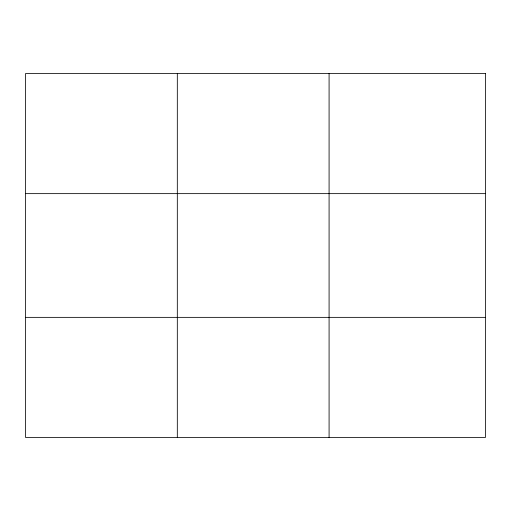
<?xml version="1.0" encoding="UTF-8"?>
<svg xmlns="http://www.w3.org/2000/svg" width="511" height="511" viewBox="0 0 511 511"><rect width="100%" height="100%" fill="white"/><g stroke="black" fill="none" stroke-linecap="round" stroke-linejoin="round"><path stroke-width="0.77" d="M177.317 437.454L177.317 73.546M329.084 437.454L329.084 73.546M25.55 193.637L485.45 193.637M25.55 317.363L485.45 317.363M485.45 73.546L485.45 437.454L25.55 437.454L25.55 73.546L485.45 73.546"/></g></svg>
